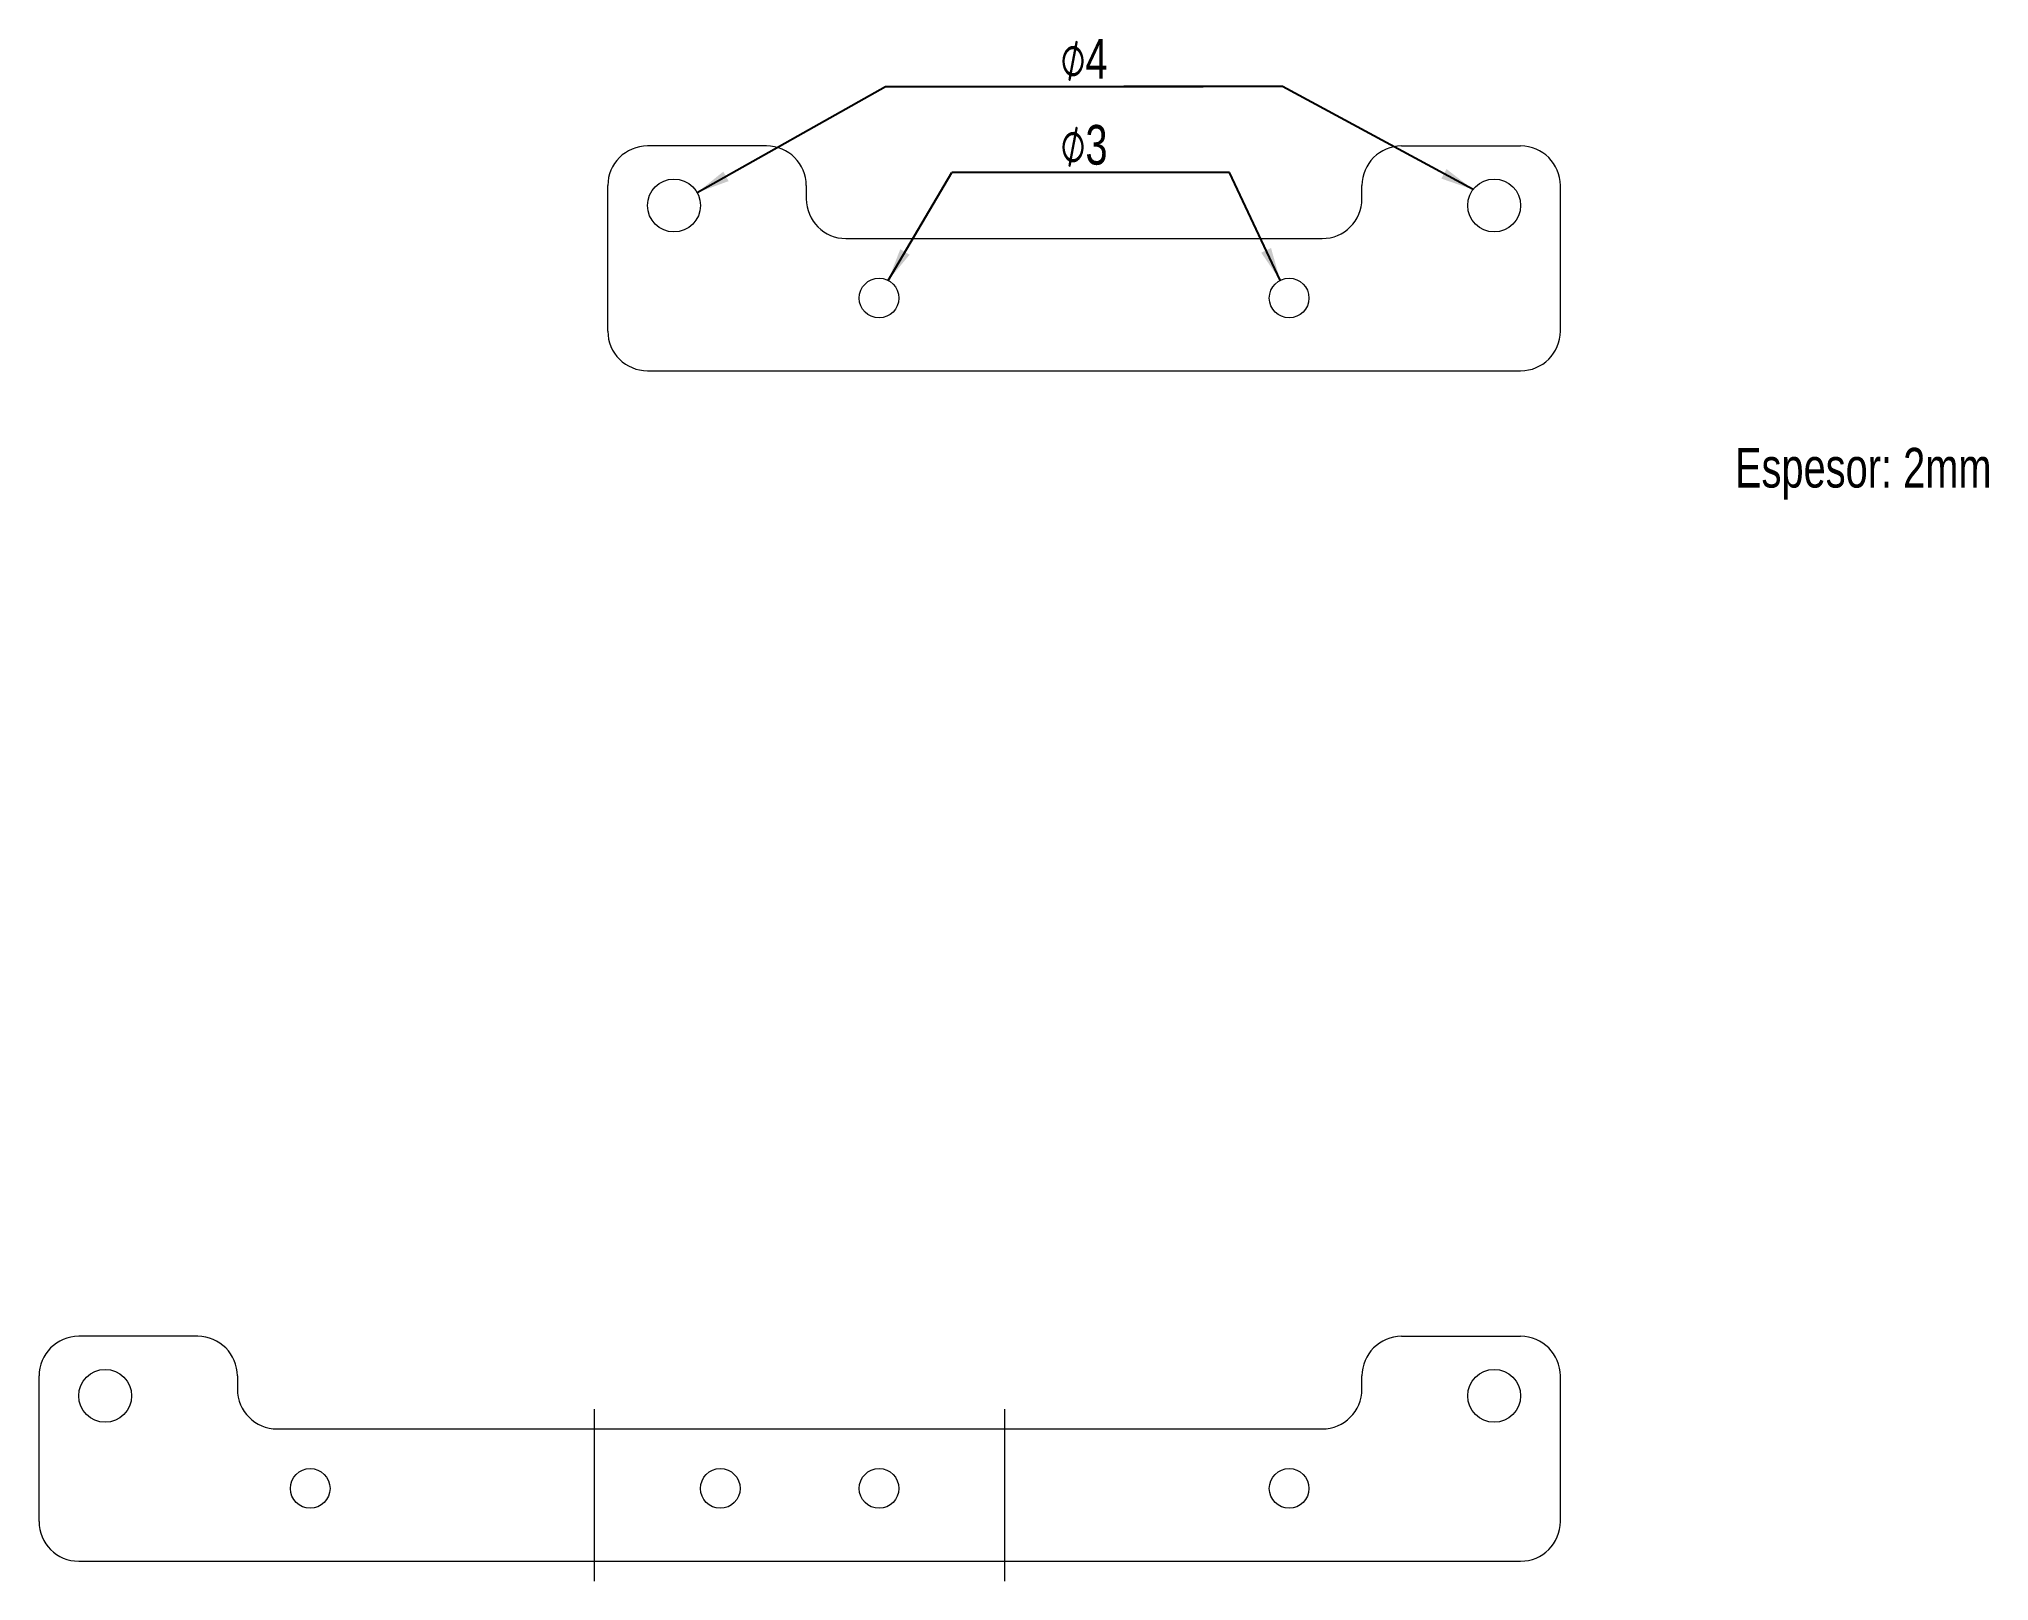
# Model space of a CAD drawing. Header units: millimetres. Extents: x 31 to 178, y -72 to 45.
import ezdxf

# ---------------------------------------------------------------- set-up
doc = ezdxf.new("R2010")
doc.units = ezdxf.units.MM
doc.linetypes.add('DASHEDX2', pattern=[38.1, 25.4, -12.7])
doc.layers.get('0').update_dxf_attribs({"linetype": 'CONTINUOUS', "lineweight": 18})
doc.layers.add('Dimensions', color=7, linetype='CONTINUOUS', lineweight=9)
doc.styles.get("Standard").update_dxf_attribs({"font": 'txt', "width": 0.75})
doc.dimstyles.get("Standard").update_dxf_attribs({"dimtxt": 2.5, "dimasz": 2.5, "dimexe": 1.25, "dimexo": 0.625, "dimtad": 1, "dimtxsty": 'Standard', "dimcen": 2.5, "dimadec": 0, "dimazin": 0, "dimtfac": 1, "dimtmove": 0, "dimatfit": 3, "dimfxl": 1, "dimarcsym": 0})

msp = doc.modelspace()

# ---------------------------------------------------------------- linework, layer by layer
for p, q in [((86, 37), (77, 37)), ((134, 37), (143, 37)), ((74, 23), (74, 34)), ((89, 34), (89, 33)), ((131, 33), (131, 34)), ((146, 23), (146, 34)), ((92, 30), (128, 30)), ((77, 20), (143, 20)), ((43, -53), (34, -53)), ((134, -53), (143, -53)), ((31, -67), (31, -56)), ((46, -56), (46, -57)), ((131, -57), (131, -56)), ((146, -67), (146, -56)), ((49, -60), (128, -60)), ((34, -70), (143, -70))]:
    msp.add_line(p, q)
at = {"linetype": 'DASHEDX2'}
for p, q in [((73, -71.5), (73, -58.5)), ((104, -71.5), (104, -58.5))]:
    msp.add_line(p, q, dxfattribs=at)
for centre, radius in [((79, 32.5), 2), ((141, 32.5), 2), ((94.5, 25.5), 1.5), ((125.5, 25.5), 1.5), ((36, -57.5), 2), ((141, -57.5), 2), ((51.5, -64.5), 1.5), ((82.5, -64.5), 1.5), ((94.5, -64.5), 1.5), ((125.5, -64.5), 1.5)]:
    msp.add_circle(centre, radius)
for centre, start, end in [((77, 34), 90, 180), ((86, 34), 0, 90), ((134, 34), 90, 180), ((143, 34), 0, 90), ((92, 33), 180, 270), ((128, 33), 270, 0), ((77, 23), 180, 270), ((143, 23), 270, 0), ((34, -56), 90, 180), ((43, -56), 0, 90), ((134, -56), 90, 180), ((143, -56), 0, 90), ((49, -57), 180, 270), ((128, -57), 270, 0), ((34, -67), 180, 270), ((143, -67), 270, 0)]:
    msp.add_arc(centre, 3, start, end)

# ---------------------------------------------------------------- texts
at = {"layer": 'Dimensions', "char_height": 3, "width": 100, "attachment_point": 5}
for s, insert in [('⌀4', (110, 43.5)), ('⌀3', (110, 37)), ('Espesor: 2mm', (168.9, 12.22))]:
    msp.add_mtext(s, dxfattribs=dict(at, insert=insert))

# ---------------------------------------------------------------- leaders
at = {"layer": 'Dimensions'}
for points in [[(80.75, 33.47), (95, 41.5), (119, 41.5)], [(139.4, 33.7), (125, 41.5), (113, 41.5)], [(95.19, 26.83), (100, 35)], [(124.82, 26.84), (121, 35), (100, 35)]]:
    msp.add_leader(points, dimstyle='Standard', dxfattribs=at)

doc.saveas('drawing.dxf')
